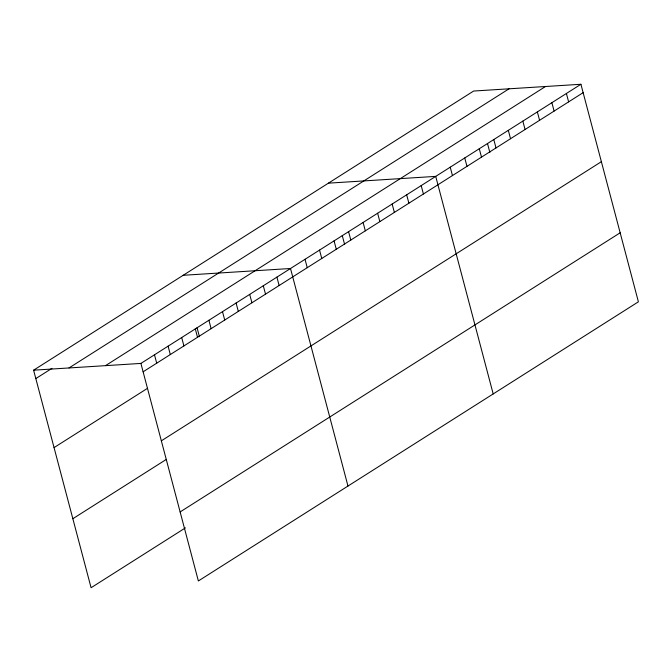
<?xml version="1.0" encoding="UTF-8"?>
<svg xmlns="http://www.w3.org/2000/svg" width="672" height="672" viewBox="0 0 672 672"><rect width="100%" height="100%" fill="white"/><g stroke="black" fill="none" stroke-linecap="round" stroke-linejoin="round"><path stroke-width="1.01" d="M185.43 527.873L91.081 587.731L33.6 370.188L473.634 91.039L580.919 84.269L638.4 301.812L198.366 580.961L140.893 363.418L580.919 84.269M35.818 378.588L51.971 368.34M69.006 367.954L509.04 88.805M105.487 365.652L545.513 86.503M143.111 371.809L583.145 92.66M54.054 447.602L147.563 388.29M161.347 440.832L601.373 161.683M72.845 518.717L166.345 459.396M180.138 511.938L620.164 232.789M328.423 183.162L435.716 176.383L493.189 393.926M183.212 275.285L290.506 268.506L347.978 486.049M33.6 370.188L140.893 363.418M566.404 93.475L568.621 101.875M551.88 102.69L554.098 111.082M537.356 111.896L539.574 120.296M522.841 121.111L525.059 129.511M508.318 130.326L510.535 138.718M493.794 139.532L496.012 147.932M487.477 143.447L489.854 152.452M479.279 148.747L481.496 157.147M464.755 157.962L466.973 166.354M450.232 167.168L452.449 175.568M421.193 185.598L423.41 193.99M406.669 194.804L408.887 203.204M392.146 204.019L394.372 212.419M377.63 213.234L379.848 221.626M363.107 222.44L365.324 230.84M348.583 231.655L350.801 240.055M342.266 235.57L344.644 244.574M334.068 240.87L336.286 249.262M319.544 250.076L321.762 258.476M305.021 259.291L307.238 267.683M276.906 277.133L279.124 285.524M263.298 285.76L265.516 294.151M249.698 294.386L251.916 302.786M236.099 303.013L238.316 311.413M222.499 311.648L224.717 320.04M208.9 320.275L211.117 328.667M197.056 327.692L199.433 336.689M195.3 328.902L197.518 337.294M181.692 337.529L183.91 345.929M168.092 346.156L170.31 354.556M154.493 354.782L156.71 363.182"/></g></svg>
